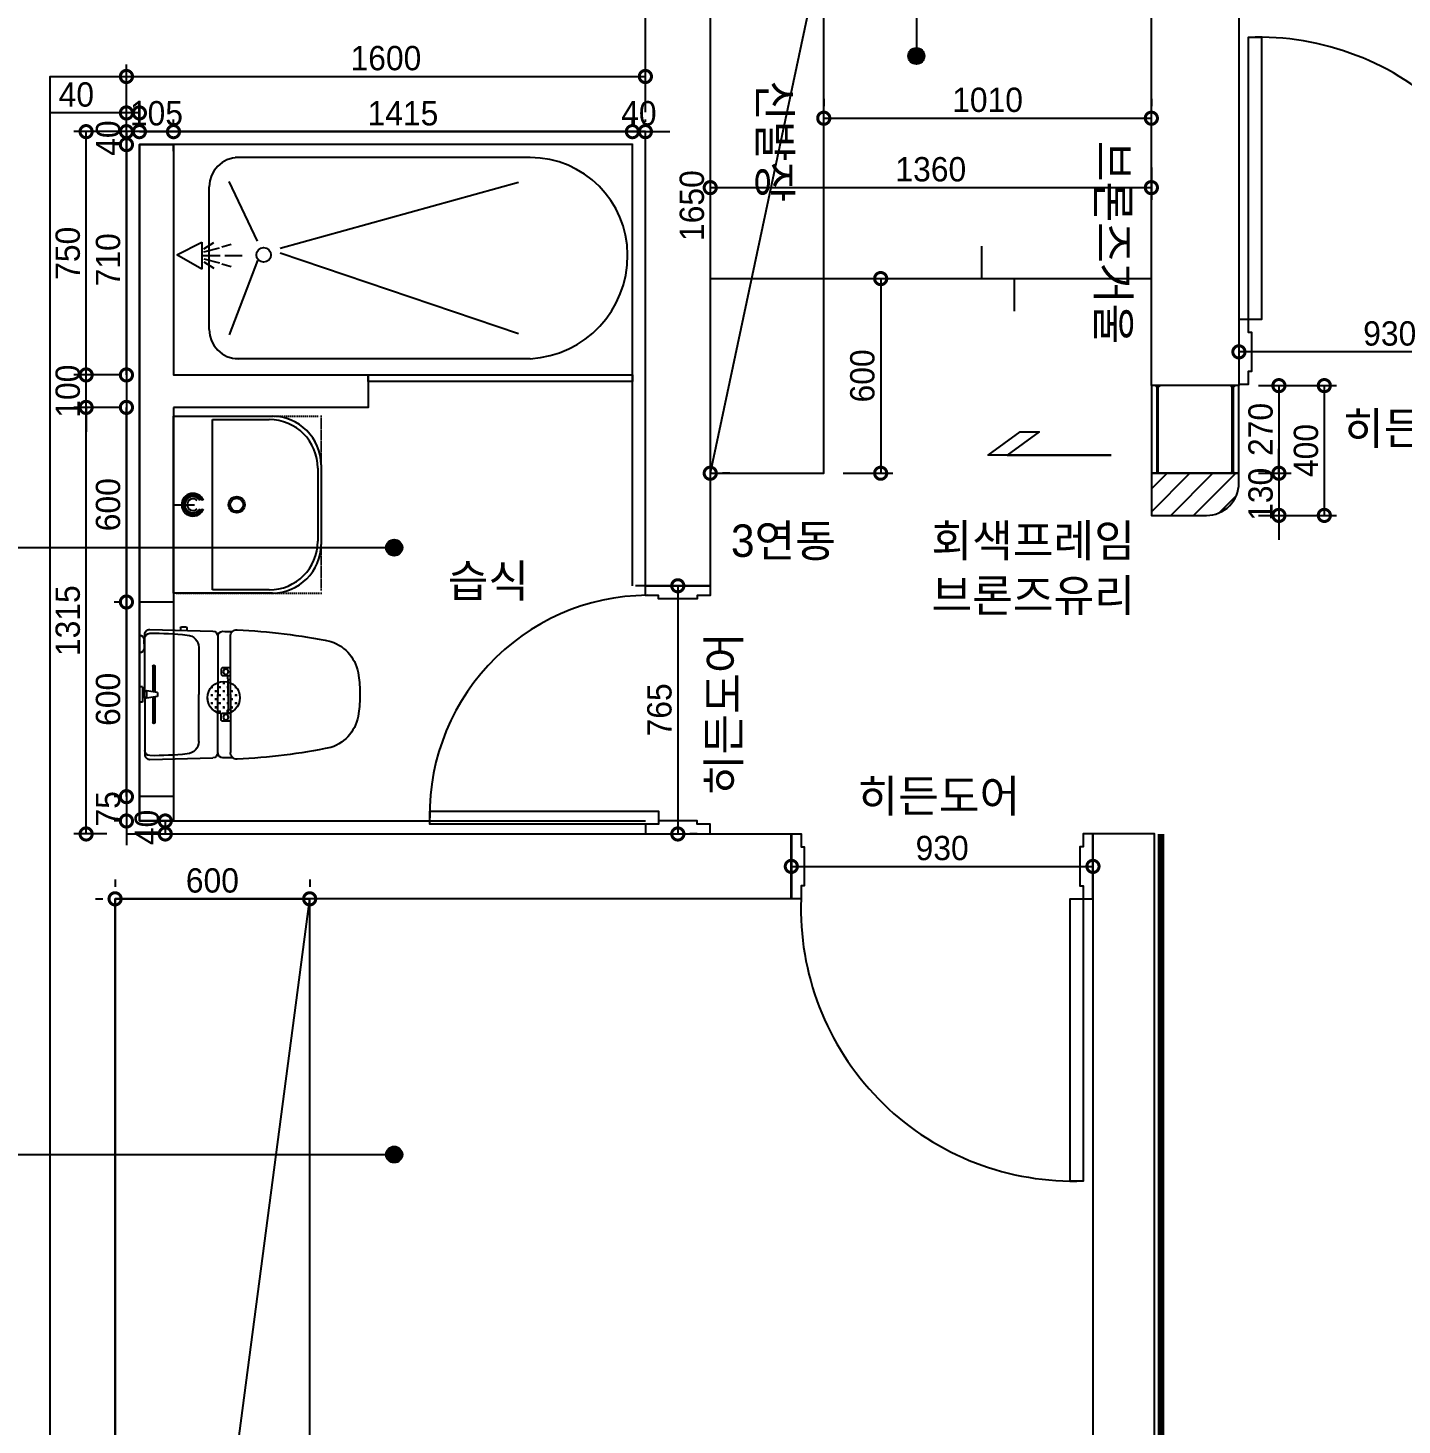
# Model space of a CAD drawing. Header units: millimetres. Extents: x 0 to 460316, y -63250 to 103204.
# Drawn here: x 113917 to 118153, y 59320 to 63627 of the extents above; entities that cross this region are included whole.
import ezdxf

# ---------------------------------------------------------------- set-up
doc = ezdxf.new("R2010")
doc.units = ezdxf.units.MM
doc.header["$LTSCALE"] = 25
for name, pattern in [('DOT', [0.25, 0, -0.25]), ('HID', [2.5, 1.5, -1]), ('HIDDEN', [9.525, 6.35, -3.175])]:
    doc.linetypes.add(name, pattern=pattern)
for name, color, linetype in [('0-ELC TEXT', 7, 'Continuous'), ('03-WAL NEW', 3, 'Continuous'), ('04-WIN', 4, 'Continuous'), ('06-FUR', 6, 'Continuous'), ('07-DIM WAL', 5, 'Continuous'), ('2-con', 2, 'Continuous'), ('3.기호.계단선', 30, 'Continuous'), ('BATH', 4, 'Continuous'), ('CO-BATH', 6, 'Continuous'), ('CO-DO-FR', 7, 'Continuous'), ('CO-DOOR', 8, 'Continuous'), ('fin', 5, 'Continuous'), ('HL', 6, 'HIDDEN'), ('TOILET-1', 6, 'Continuous'), ('설비', 140, 'Continuous')]:
    doc.layers.add(name, color=color, linetype=linetype)
doc.styles.add('스타일1', font='HY울릉도M.TTF')
doc.styles.add('코레일둥고', font='Korail_Round_Gothic_Medium.ttf')
doc.dimstyles.new('30', dxfattribs={"dimscale": 30, "dimtxt": 2.5, "dimasz": 2.5, "dimexe": 1.25, "dimexo": 2, "dimtad": 1, "dimdec": 0, "dimtxsty": '스타일1', "dimblk": 'DOTSMALL', "dimcen": 2.5, "dimclrd": 1, "dimclre": 1, "dimclrt": 7, "dimadec": 0, "dimazin": 0, "dimtfac": 1, "dimtdec": 0, "dimtix": 1, "dimtmove": 0, "dimatfit": 3, "dimldrblk": 'DOTSMALL', "dimfxl": 1.25, "dimarcsym": 0})

# ---------------------------------------------------------------- blocks, each defined once
blk = doc.blocks.new('vudausewh')
at = {"layer": '3.기호.계단선'}
h = blk.add_hatch(dxfattribs=at)
h.set_pattern_fill('CROSS', color=256, scale=50)
h.set_pattern_definition([(0, (-120, 120), (12.5, 12.5), [6.25, -18.75]), (90, (-116.875, 116.875), (-12.5, 12.5), [6.25, -18.75])])
edge = h.paths.add_edge_path()
edge.add_arc((20174, -36299.6), 50, 0, 360)
at = {"layer": '2-con'}
for points in [[(23034, -35337.6), (23034, -32164.3), (22559, -32164.3), (22559, -30754.3), (23324, -30754.3), (23324, -30954.3), (22759, -30954.3), (22759, -31964.3), (23304, -31964.3), (23304, -35337.6), (23034, -35337.6)], [(21924, -36719.6), (21924, -36919.6), (19839, -36919.6), (19839, -41659.6), (20259, -41659.6), (20259, -41859.6), (19639, -41859.6), (19639, -34384.6), (21474, -34384.6), (21474, -33757.6), (22094, -33757.6), (22094, -33957.6), (21674, -33957.6), (21674, -35954.6), (21474, -35954.6), (21474, -34554.6), (19874, -34554.6), (19874, -36719.6), (21924, -36719.6)], [(22854, -36719.6), (22854, -41659.6), (22839, -41659.6), (22839, -41859.6), (22932, -41859.6), (22932, -42044.6), (23852, -42044.6), (23852, -41844.6), (23132, -41844.6), (23132, -40374.6), (23762, -40374.6), (23762, -40174.6), (23044, -40174.6), (23044, -36719.6), (22854, -36719.6)]]:
    blk.add_lwpolyline(points, dxfattribs=at)
at = {"layer": '3.기호.계단선'}
blk.add_circle((20174, -36299.6), 50, dxfattribs=at)
blk = doc.blocks.new('_DotSmall')
at = {"color": 0, "linetype": 'ByBlock', "const_width": 0.5}
blk.add_lwpolyline([(-0.0625, 0, 1), (0.0625, 0, 1)], format="xyb", close=True, dxfattribs=at)
blk = doc.blocks.new('*D241')
at = {"layer": '07-DIM WAL', "color": 1, "lineweight": -2}
for p, q in [((116270.3, 61102.2), (116270.3, 61079.7)), ((117200.3, 61102.2), (117200.3, 61079.7)), ((116270.3, 61042.2), (117200.3, 61042.2))]:
    blk.add_line(p, q, dxfattribs=at)
at = {"layer": 'Defpoints', "color": 0}
for p in [(116270.3, 61042.2), (117200.3, 61042.2), (117200.3, 61042.2)]:
    blk.add_point(p, dxfattribs=at)
at = {"layer": '07-DIM WAL', "color": 1, "lineweight": -2, "xscale": 75, "yscale": 75, "zscale": 75, "rotation": 180}
blk.add_blockref('_DotSmall', (116270.3, 61042.2), dxfattribs=at)
at = {"layer": '07-DIM WAL', "color": 1, "lineweight": -2, "xscale": 75, "yscale": 75, "zscale": 75}
blk.add_blockref('_DotSmall', (117200.3, 61042.2), dxfattribs=at)
at = {"layer": '07-DIM WAL', "color": 7, "insert": (116735.3, 61098.4), "char_height": 75, "attachment_point": 5, "style": '스타일1'}
blk.add_mtext('930', dxfattribs=at)
blk = doc.blocks.new('*D242')
at = {"layer": '07-DIM WAL', "color": 1, "lineweight": -2}
for p, q in [((115920.3, 61907.2), (115920.3, 61142.2)), ((115980.3, 61907.2), (115957.8, 61907.2)), ((115980.3, 61142.2), (115957.8, 61142.2))]:
    blk.add_line(p, q, dxfattribs=at)
at = {"layer": 'Defpoints', "color": 0}
for p in [(115920.3, 61907.2), (115920.3, 61142.2), (115920.3, 61142.2)]:
    blk.add_point(p, dxfattribs=at)
at = {"layer": '07-DIM WAL', "color": 1, "lineweight": -2, "xscale": 75, "yscale": 75, "zscale": 75}
for p, rotation in [((115920.3, 61907.2), 90), ((115920.3, 61142.2), 270)]:
    blk.add_blockref('_DotSmall', p, dxfattribs=dict(at, rotation=rotation))
at = {"layer": '07-DIM WAL', "color": 7, "insert": (115864, 61524.7), "char_height": 75, "attachment_point": 5, "rotation": 90, "style": '스타일1'}
blk.add_mtext('765', dxfattribs=at)
blk = doc.blocks.new('*D243')
at = {"layer": '07-DIM WAL', "color": 1, "lineweight": -2}
for p, q in [((117650.3, 62688.3), (117650.3, 62665.8)), ((118580.3, 62688.3), (118580.3, 62665.8)), ((118580.3, 62628.3), (117650.3, 62628.3))]:
    blk.add_line(p, q, dxfattribs=at)
at = {"layer": 'Defpoints', "color": 0}
for p in [(117650.3, 62628.3), (117650.3, 62628.3), (118580.3, 62628.3)]:
    blk.add_point(p, dxfattribs=at)
at = {"layer": '07-DIM WAL', "color": 1, "lineweight": -2, "xscale": 75, "yscale": 75, "zscale": 75, "rotation": 180}
blk.add_blockref('_DotSmall', (117650.3, 62628.3), dxfattribs=at)
at = {"layer": '07-DIM WAL', "color": 1, "lineweight": -2, "xscale": 75, "yscale": 75, "zscale": 75}
blk.add_blockref('_DotSmall', (118580.3, 62628.3), dxfattribs=at)
at = {"layer": '07-DIM WAL', "color": 7, "insert": (118115.3, 62684.6), "char_height": 75, "attachment_point": 5, "style": '스타일1'}
blk.add_mtext('930', dxfattribs=at)
blk = doc.blocks.new('AC-8')
at = {"layer": 'BATH'}
for p, q in [((-50.8, 54), (-0.1, 142.7)), ((-0.1, 142.7), (45.4, 54)), ((45.4, 54), (-50.8, 54)), ((-1.6, 49.5), (-1.6, -10.8)), ((-24.7, 46.5), (-46.3, 12.2)), ((-13.5, 47.3), (-27.7, -7.9)), ((10.4, 47.3), (24.5, -7.9)), ((21.6, 46.5), (43.2, 12.2)), ((-31.4, -16.2), (-41.1, -49)), ((-1.6, -27.3), (-1.6, -88.5)), ((28.3, -16.2), (38, -49))]:
    blk.add_line(p, q, dxfattribs=at)
blk = doc.blocks.new('A$C4B2D31F0')
at = {"layer": 'fin', "color": 4}
for p, q in [((185, 690.9), (20.4, 690.9)), ((37.2, 692.3), (24.7, 692.3)), ((37.2, 692.3), (49.7, 692.3)), ((200.9, 690.9), (365.5, 690.9)), ((47.7, 523.7), (192.9, 523.7)), ((338.2, 523.7), (192.9, 523.7)), ((12.6, 465.9), (192.9, 465.9)), ((373.3, 465.9), (192.9, 465.9)), ((192.9, 426.6), (13.7, 426.6)), ((192.9, 426.6), (372.2, 426.6))]:
    blk.add_line(p, q, dxfattribs=at)
for points in [[(20.4, 690.9), (7.9, 690.9, 0.421209), (-7.1, 675.5), (-2.4, 480.5, 0.001659)], [(365.5, 690.9), (378, 690.9, -0.421209), (392.9, 675.5), (388.3, 480.5, -0.001659)], [(12.6, 465.9, 0.371724), (-1.8, 451.2, 0.003515), (-1, 420.3, 0.320541)], [(373.3, 465.9, -0.371724), (387.7, 451.2, -0.003515), (386.9, 420.3, -0.320541)]]:
    blk.add_lwpolyline(points, format="xyb", dxfattribs=at)
for centre, radius, start, end in [((20.4, 674.9), 16, 90, 179.3116), ((24.7, 707.3), 15, 180, 270), ((49.7, 707.3), 15, 270, 0), ((365.5, 674.9), 16, 0.6884, 90), ((1004.3, 663.1), 1000, 179.3116, 185.9437), ((-618.4, 663.1), 1000, 354.0563, 0.6884), ((49.4, 563.7), 40, 185.9437, 267.5129), ((336.5, 563.7), 40, 272.4871, 354.0563), ((12.6, 480.9), 15, 181.3651, 270), ((373.3, 480.9), 15, 270, 358.6349), ((13.7, 406.6), 20, 90, 182.3333), ((1838.6, 488.1), 1846.7, 182.5538, 191.5978), ((-1452.7, 488.1), 1846.7, 348.4022, 357.4462), ((372.2, 406.6), 20, 357.6667, 90), ((148.7, 156.2), 125.5, 198.2964, 263.4241), ((237.2, 156.2), 125.5, 276.5759, 341.7036), ((192.9, 433.2), 405.9, 261.6993, 270), ((192.9, 433.2), 405.9, 270, 278.3007)]:
    blk.add_arc(centre, radius, start, end, dxfattribs=at)
at = {"layer": 'HL', "linetype": 'Continuous'}
for p, q in [((168.9, 697.3), (168.9, 707.3)), ((168.9, 697.3), (216.9, 697.3)), ((186, 692.5), (180.6, 697.3)), ((181.6, 685.5), (186, 692.5)), ((186, 692.5), (199.9, 692.5)), ((199.9, 692.5), (205.3, 697.3)), ((204.3, 685.5), (199.9, 692.5)), ((216.9, 697.3), (216.9, 707.3)), ((106.4, 666.3), (184.4, 666.3)), ((106.4, 659.3), (185.5, 659.3)), ((187, 651.2), (181.6, 685.5)), ((181.6, 685.5), (204.3, 685.5)), ((187, 651.2), (198.9, 651.2)), ((198.9, 651.2), (204.3, 685.5)), ((200.4, 659.3), (279.4, 659.3)), ((201.4, 666.3), (279.4, 666.3)), ((-16, 576.9), (-16, 564.8)), ((-12, 580.9), (-4.8, 580.9)), ((-12, 560.8), (-4.3, 560.8)), ((192.9, 433.7), (146.6, 433.7)), ((192.9, 433.7), (239.3, 433.7))]:
    blk.add_line(p, q, dxfattribs=at)
for points in [[(110.4, 426.6), (110.4, 450.8, -0.414214), (114.4, 454.8), (130.9, 454.8, -0.414214), (134.9, 450.8), (134.9, 435.2), (134.9, 426.6)], [(134.9, 435.2), (144.6, 435.2, -0.414214), (146.6, 433.2), (146.6, 426.6)], [(251, 435.2), (241.3, 435.2, 0.414214), (239.3, 433.2), (239.3, 426.6)], [(275.5, 426.6), (275.5, 450.8, 0.414214), (271.5, 454.8), (255, 454.8, 0.414214), (251, 450.8), (251, 435.2), (251, 426.6)]]:
    blk.add_lwpolyline(points, format="xyb", dxfattribs=at)
for centre in [(122.9, 440.9), (262.9, 440.9)]:
    blk.add_circle(centre, 8, dxfattribs=at)
for centre, radius, start, end in [((106.4, 662.8), 3.5, 90, 270), ((279.4, 662.8), 3.5, 270, 90), ((-12, 576.9), 4, 90, 180), ((-12, 564.8), 4, 180, 270)]:
    blk.add_arc(centre, radius, start, end, dxfattribs=at)
blk = doc.blocks.new('*D215')
at = {"layer": '07-DIM WAL', "color": 1, "lineweight": -2}
for p, q in [((116020.3, 63904.2), (116020.3, 62254.2)), ((116080.3, 63904.2), (116057.8, 63904.2)), ((116080.3, 62254.2), (116057.8, 62254.2))]:
    blk.add_line(p, q, dxfattribs=at)
at = {"layer": 'Defpoints', "color": 0}
for p in [(116020.3, 63904.2), (116020.3, 62254.2), (116020.3, 62254.2)]:
    blk.add_point(p, dxfattribs=at)
at = {"layer": '07-DIM WAL', "color": 1, "lineweight": -2, "xscale": 75, "yscale": 75, "zscale": 75}
for p, rotation in [((116020.3, 63904.2), 90), ((116020.3, 62254.2), 270)]:
    blk.add_blockref('_DotSmall', p, dxfattribs=dict(at, rotation=rotation))
at = {"layer": '07-DIM WAL', "color": 7, "insert": (115964, 63079.2), "char_height": 75, "attachment_point": 5, "rotation": 90, "style": '스타일1'}
blk.add_mtext('1650', dxfattribs=at)
blk = doc.blocks.new('*D246')
at = {"layer": '07-DIM WAL', "color": 1, "lineweight": -2}
for p, q in [((114125.3, 60942.2), (114147.8, 60942.2)), ((114185.3, 56382.2), (114185.3, 60942.2)), ((114125.3, 56382.2), (114147.8, 56382.2))]:
    blk.add_line(p, q, dxfattribs=at)
at = {"layer": 'Defpoints', "color": 0}
for p in [(114185.3, 60942.2), (114185.3, 60942.2), (114185.3, 56382.2)]:
    blk.add_point(p, dxfattribs=at)
at = {"layer": '07-DIM WAL', "color": 1, "lineweight": -2, "xscale": 75, "yscale": 75, "zscale": 75}
for p, rotation in [((114185.3, 60942.2), 90), ((114185.3, 56382.2), 270)]:
    blk.add_blockref('_DotSmall', p, dxfattribs=dict(at, rotation=rotation))
at = {"layer": '07-DIM WAL', "color": 7, "insert": (114129, 58662.2), "char_height": 75, "attachment_point": 5, "rotation": 90, "style": '스타일1'}
blk.add_mtext('4560', dxfattribs=at)
blk = doc.blocks.new('*D247')
at = {"layer": '07-DIM WAL', "color": 1, "lineweight": -2}
for p, q in [((114185.3, 61002.2), (114185.3, 60979.7)), ((114785.3, 61002.2), (114785.3, 60979.7)), ((114185.3, 60942.2), (114785.3, 60942.2))]:
    blk.add_line(p, q, dxfattribs=at)
at = {"layer": 'Defpoints', "color": 0}
for p in [(114185.3, 60942.2), (114785.3, 60942.2), (114785.3, 60942.2)]:
    blk.add_point(p, dxfattribs=at)
at = {"layer": '07-DIM WAL', "color": 1, "lineweight": -2, "xscale": 75, "yscale": 75, "zscale": 75, "rotation": 180}
blk.add_blockref('_DotSmall', (114185.3, 60942.2), dxfattribs=at)
at = {"layer": '07-DIM WAL', "color": 1, "lineweight": -2, "xscale": 75, "yscale": 75, "zscale": 75}
blk.add_blockref('_DotSmall', (114785.3, 60942.2), dxfattribs=at)
at = {"layer": '07-DIM WAL', "color": 7, "insert": (114485.3, 60998.4), "char_height": 75, "attachment_point": 5, "style": '스타일1'}
blk.add_mtext('600', dxfattribs=at)
blk = doc.blocks.new('*D270')
at = {"layer": '07-DIM WAL', "color": 1, "lineweight": -2}
for p, q in [((117710.3, 62524.2), (117811.1, 62524.2)), ((117773.6, 62524.2), (117773.6, 62254.2)), ((117710.3, 62254.2), (117811.1, 62254.2))]:
    blk.add_line(p, q, dxfattribs=at)
at = {"layer": 'Defpoints', "color": 0}
for p in [(117650.3, 62524.2), (117650.3, 62254.2), (117773.6, 62254.2)]:
    blk.add_point(p, dxfattribs=at)
at = {"layer": '07-DIM WAL', "color": 1, "lineweight": -2, "xscale": 75, "yscale": 75, "zscale": 75}
for p, rotation in [((117773.6, 62524.2), 90), ((117773.6, 62254.2), 270)]:
    blk.add_blockref('_DotSmall', p, dxfattribs=dict(at, rotation=rotation))
at = {"layer": '07-DIM WAL', "color": 7, "insert": (117717.4, 62389.2), "char_height": 75, "attachment_point": 5, "rotation": 90, "style": '스타일1'}
blk.add_mtext('270', dxfattribs=at)
blk = doc.blocks.new('*D224')
at = {"layer": '07-DIM WAL', "color": 1, "lineweight": -2}
for p, q in [((117773.6, 62254.2), (117773.6, 62329.2)), ((117710.3, 62254.2), (117811.1, 62254.2)), ((117773.6, 62254.2), (117773.6, 62124.2)), ((117710.3, 62124.2), (117811.1, 62124.2)), ((117773.6, 62124.2), (117773.6, 62049.2))]:
    blk.add_line(p, q, dxfattribs=at)
at = {"layer": 'Defpoints', "color": 0}
for p in [(117650.3, 62254.2), (117650.3, 62124.2), (117773.6, 62124.2)]:
    blk.add_point(p, dxfattribs=at)
at = {"layer": '07-DIM WAL', "color": 1, "lineweight": -2, "xscale": 75, "yscale": 75, "zscale": 75}
for p, rotation in [((117773.6, 62254.2), 270), ((117773.6, 62124.2), 90)]:
    blk.add_blockref('_DotSmall', p, dxfattribs=dict(at, rotation=rotation))
at = {"layer": '07-DIM WAL', "color": 7, "insert": (117717.4, 62189.2), "char_height": 75, "attachment_point": 5, "rotation": 90, "style": '스타일1'}
blk.add_mtext('130', dxfattribs=at)
blk = doc.blocks.new('*D225')
at = {"layer": '07-DIM WAL', "color": 1, "lineweight": -2}
for p, q in [((117710.3, 62524.2), (117951.1, 62524.2)), ((117913.6, 62524.2), (117913.6, 62124.2)), ((117710.3, 62124.2), (117951.1, 62124.2))]:
    blk.add_line(p, q, dxfattribs=at)
at = {"layer": 'Defpoints', "color": 0}
for p in [(117650.3, 62524.2), (117650.3, 62124.2), (117913.6, 62124.2)]:
    blk.add_point(p, dxfattribs=at)
at = {"layer": '07-DIM WAL', "color": 1, "lineweight": -2, "xscale": 75, "yscale": 75, "zscale": 75}
for p, rotation in [((117913.6, 62524.2), 90), ((117913.6, 62124.2), 270)]:
    blk.add_blockref('_DotSmall', p, dxfattribs=dict(at, rotation=rotation))
at = {"layer": '07-DIM WAL', "color": 7, "insert": (117857.3, 62324.2), "char_height": 75, "attachment_point": 5, "rotation": 90, "style": '스타일1'}
blk.add_mtext('400', dxfattribs=at)
blk = doc.blocks.new('*D271')
at = {"layer": '07-DIM WAL', "color": 1, "lineweight": -2}
for p, q in [((116430.3, 62854.2), (116583.3, 62854.2)), ((116545.8, 62854.2), (116545.8, 62254.2)), ((116430.3, 62254.2), (116583.3, 62254.2))]:
    blk.add_line(p, q, dxfattribs=at)
at = {"layer": 'Defpoints', "color": 0}
for p in [(116370.3, 62854.2), (116370.3, 62254.2), (116545.8, 62254.2)]:
    blk.add_point(p, dxfattribs=at)
at = {"layer": '07-DIM WAL', "color": 1, "lineweight": -2, "xscale": 75, "yscale": 75, "zscale": 75}
for p, rotation in [((116545.8, 62854.2), 90), ((116545.8, 62254.2), 270)]:
    blk.add_blockref('_DotSmall', p, dxfattribs=dict(at, rotation=rotation))
at = {"layer": '07-DIM WAL', "color": 7, "insert": (116489.6, 62554.2), "char_height": 75, "attachment_point": 5, "rotation": 90, "style": '스타일1'}
blk.add_mtext('600', dxfattribs=at)
blk = doc.blocks.new('*D256')
at = {"layer": '07-DIM WAL', "color": 1, "lineweight": -2}
for p, q in [((115780.3, 63327.2), (115780.3, 63344.7)), ((115820.3, 63337.2), (115820.3, 63344.7)), ((115780.3, 63307.2), (115705.3, 63307.2)), ((115780.3, 63307.2), (115820.3, 63307.2)), ((115820.3, 63307.2), (115895.3, 63307.2))]:
    blk.add_line(p, q, dxfattribs=at)
at = {"layer": 'Defpoints', "color": 0}
for p in [(115820.3, 63307.2), (115820.3, 63277.2), (115780.3, 63267.2)]:
    blk.add_point(p, dxfattribs=at)
at = {"layer": '07-DIM WAL', "color": 1, "lineweight": -2, "xscale": 75, "yscale": 75, "zscale": 75}
blk.add_blockref('_DotSmall', (115780.3, 63307.2), dxfattribs=at)
at = {"layer": '07-DIM WAL', "color": 1, "lineweight": -2, "xscale": 75, "yscale": 75, "zscale": 75, "rotation": 180}
blk.add_blockref('_DotSmall', (115820.3, 63307.2), dxfattribs=at)
at = {"layer": '07-DIM WAL', "color": 7, "insert": (115800.3, 63363.4), "char_height": 75, "attachment_point": 5, "style": '스타일1'}
blk.add_mtext('40', dxfattribs=at)
blk = doc.blocks.new('*D218')
at = {"layer": '07-DIM WAL', "color": 1, "lineweight": -2}
for p, q in [((114220.3, 63367.2), (114220.3, 63514.7)), ((115820.3, 63367.2), (115820.3, 63514.7)), ((114220.3, 63477.2), (115820.3, 63477.2))]:
    blk.add_line(p, q, dxfattribs=at)
at = {"layer": 'Defpoints', "color": 0}
for p in [(115820.3, 63477.2), (114220.3, 63307.2), (115820.3, 63307.2)]:
    blk.add_point(p, dxfattribs=at)
at = {"layer": '07-DIM WAL', "color": 1, "lineweight": -2, "xscale": 75, "yscale": 75, "zscale": 75, "rotation": 180}
blk.add_blockref('_DotSmall', (114220.3, 63477.2), dxfattribs=at)
at = {"layer": '07-DIM WAL', "color": 1, "lineweight": -2, "xscale": 75, "yscale": 75, "zscale": 75}
blk.add_blockref('_DotSmall', (115820.3, 63477.2), dxfattribs=at)
at = {"layer": '07-DIM WAL', "color": 7, "insert": (115020.3, 63533.4), "char_height": 75, "attachment_point": 5, "style": '스타일1'}
blk.add_mtext('1600', dxfattribs=at)
blk = doc.blocks.new('*D257')
at = {"layer": '07-DIM WAL', "color": 1, "lineweight": -2}
for p, q in [((114220.3, 61257.2), (114220.3, 61332.2)), ((114200.3, 61257.2), (114182.8, 61257.2)), ((114220.3, 61257.2), (114220.3, 61182.2)), ((114200.3, 61182.2), (114182.8, 61182.2)), ((114220.3, 61182.2), (114220.3, 61107.2))]:
    blk.add_line(p, q, dxfattribs=at)
at = {"layer": 'Defpoints', "color": 0}
for p in [(114260.3, 61257.2), (114220.3, 61182.2), (114260.3, 61182.2)]:
    blk.add_point(p, dxfattribs=at)
at = {"layer": '07-DIM WAL', "color": 1, "lineweight": -2, "xscale": 75, "yscale": 75, "zscale": 75}
for p, rotation in [((114220.3, 61257.2), 270), ((114220.3, 61182.2), 90)]:
    blk.add_blockref('_DotSmall', p, dxfattribs=dict(at, rotation=rotation))
at = {"layer": '07-DIM WAL', "color": 7, "insert": (114164, 61219.7), "char_height": 75, "attachment_point": 5, "rotation": 90, "style": '스타일1'}
blk.add_mtext('75', dxfattribs=at)
blk = doc.blocks.new('*D258')
at = {"layer": '07-DIM WAL', "color": 1, "lineweight": -2}
for p, q in [((114200.3, 61857.2), (114182.8, 61857.2)), ((114220.3, 61257.2), (114220.3, 61857.2)), ((114200.3, 61257.2), (114182.8, 61257.2))]:
    blk.add_line(p, q, dxfattribs=at)
at = {"layer": 'Defpoints', "color": 0}
for p in [(114220.3, 61857.2), (114260.3, 61857.2), (114260.3, 61257.2)]:
    blk.add_point(p, dxfattribs=at)
at = {"layer": '07-DIM WAL', "color": 1, "lineweight": -2, "xscale": 75, "yscale": 75, "zscale": 75}
for p, rotation in [((114220.3, 61857.2), 90), ((114220.3, 61257.2), 270)]:
    blk.add_blockref('_DotSmall', p, dxfattribs=dict(at, rotation=rotation))
at = {"layer": '07-DIM WAL', "color": 7, "insert": (114164, 61557.2), "char_height": 75, "attachment_point": 5, "rotation": 90, "style": '스타일1'}
blk.add_mtext('600', dxfattribs=at)
blk = doc.blocks.new('*D219')
at = {"layer": '07-DIM WAL', "color": 1, "lineweight": -2}
for p, q in [((114200.3, 62457.2), (114182.8, 62457.2)), ((114220.3, 61857.2), (114220.3, 62457.2)), ((114200.3, 61857.2), (114182.8, 61857.2))]:
    blk.add_line(p, q, dxfattribs=at)
at = {"layer": 'Defpoints', "color": 0}
for p in [(114220.3, 62457.2), (114260.3, 62457.2), (114260.3, 61857.2)]:
    blk.add_point(p, dxfattribs=at)
at = {"layer": '07-DIM WAL', "color": 1, "lineweight": -2, "xscale": 75, "yscale": 75, "zscale": 75}
for p, rotation in [((114220.3, 62457.2), 90), ((114220.3, 61857.2), 270)]:
    blk.add_blockref('_DotSmall', p, dxfattribs=dict(at, rotation=rotation))
at = {"layer": '07-DIM WAL', "color": 7, "insert": (114164, 62157.2), "char_height": 75, "attachment_point": 5, "rotation": 90, "style": '스타일1'}
blk.add_mtext('600', dxfattribs=at)
blk = doc.blocks.new('*D220')
at = {"layer": '07-DIM WAL', "color": 1, "lineweight": -2}
for p, q in [((114096, 62557.2), (114096, 62632.2)), ((114200.3, 62557.2), (114058.5, 62557.2)), ((114096, 62457.2), (114096, 62557.2)), ((114200.3, 62457.2), (114058.5, 62457.2)), ((114096, 62457.2), (114096, 62382.2))]:
    blk.add_line(p, q, dxfattribs=at)
at = {"layer": 'Defpoints', "color": 0}
for p in [(114096, 62557.2), (114260.3, 62557.2), (114260.3, 62457.2)]:
    blk.add_point(p, dxfattribs=at)
at = {"layer": '07-DIM WAL', "color": 1, "lineweight": -2, "xscale": 75, "yscale": 75, "zscale": 75}
for p, rotation in [((114096, 62557.2), 270), ((114096, 62457.2), 90)]:
    blk.add_blockref('_DotSmall', p, dxfattribs=dict(at, rotation=rotation))
at = {"layer": '07-DIM WAL', "color": 7, "insert": (114039.7, 62507.2), "char_height": 75, "attachment_point": 5, "rotation": 90, "style": '스타일1'}
blk.add_mtext('100', dxfattribs=at)
blk = doc.blocks.new('*D259')
at = {"layer": '07-DIM WAL', "color": 1, "lineweight": -2}
for p, q in [((114200.3, 63267.2), (114182.8, 63267.2)), ((114220.3, 62557.2), (114220.3, 63267.2)), ((114200.3, 62557.2), (114182.8, 62557.2))]:
    blk.add_line(p, q, dxfattribs=at)
at = {"layer": 'Defpoints', "color": 0}
for p in [(114220.3, 63267.2), (114260.3, 63267.2), (114260.3, 62557.2)]:
    blk.add_point(p, dxfattribs=at)
at = {"layer": '07-DIM WAL', "color": 1, "lineweight": -2, "xscale": 75, "yscale": 75, "zscale": 75}
for p, rotation in [((114220.3, 63267.2), 90), ((114220.3, 62557.2), 270)]:
    blk.add_blockref('_DotSmall', p, dxfattribs=dict(at, rotation=rotation))
at = {"layer": '07-DIM WAL', "color": 7, "insert": (114164, 62912.2), "char_height": 75, "attachment_point": 5, "rotation": 90, "style": '스타일1'}
blk.add_mtext('710', dxfattribs=at)
blk = doc.blocks.new('*D260')
at = {"layer": '07-DIM WAL', "color": 1, "lineweight": -2}
for p, q in [((114220.3, 63307.2), (114220.3, 63382.2)), ((114200.3, 63307.2), (114182.8, 63307.2)), ((114220.3, 63267.2), (114220.3, 63307.2)), ((114200.3, 63267.2), (114182.8, 63267.2)), ((114220.3, 63267.2), (114220.3, 63192.2))]:
    blk.add_line(p, q, dxfattribs=at)
at = {"layer": 'Defpoints', "color": 0}
for p in [(114220.3, 63307.2), (114260.3, 63307.2), (114260.3, 63267.2)]:
    blk.add_point(p, dxfattribs=at)
at = {"layer": '07-DIM WAL', "color": 1, "lineweight": -2, "xscale": 75, "yscale": 75, "zscale": 75}
for p, rotation in [((114220.3, 63307.2), 270), ((114220.3, 63267.2), 90)]:
    blk.add_blockref('_DotSmall', p, dxfattribs=dict(at, rotation=rotation))
at = {"layer": '07-DIM WAL', "color": 7, "insert": (114164, 63287.2), "char_height": 75, "attachment_point": 5, "rotation": 90, "style": '스타일1'}
blk.add_mtext('40', dxfattribs=at)
blk = doc.blocks.new('*D261')
at = {"layer": '07-DIM WAL', "color": 1, "lineweight": -2}
for p, q in [((114320.3, 61182.2), (114377.5, 61182.2)), ((114340, 61182.2), (114340, 61142.2)), ((114320.3, 61142.2), (114377.5, 61142.2))]:
    blk.add_line(p, q, dxfattribs=at)
at = {"layer": 'Defpoints', "color": 0}
for p in [(114260.3, 61182.2), (114260.3, 61142.2), (114340, 61142.2)]:
    blk.add_point(p, dxfattribs=at)
at = {"layer": '07-DIM WAL', "color": 1, "lineweight": -2, "xscale": 75, "yscale": 75, "zscale": 75}
for p, rotation in [((114340, 61182.2), 90), ((114340, 61142.2), 270)]:
    blk.add_blockref('_DotSmall', p, dxfattribs=dict(at, rotation=rotation))
at = {"layer": '07-DIM WAL', "color": 7, "insert": (114283.7, 61162.2), "char_height": 75, "attachment_point": 5, "rotation": 90, "style": '스타일1'}
blk.add_mtext('40', dxfattribs=at)
blk = doc.blocks.new('*D262')
at = {"layer": '07-DIM WAL', "color": 1, "lineweight": -2}
for p, q in [((114160.3, 62457.2), (114058.5, 62457.2)), ((114096, 61142.2), (114096, 62457.2)), ((114160.3, 61142.2), (114058.5, 61142.2))]:
    blk.add_line(p, q, dxfattribs=at)
at = {"layer": 'Defpoints', "color": 0}
for p in [(114096, 62457.2), (114220.3, 62457.2), (114220.3, 61142.2)]:
    blk.add_point(p, dxfattribs=at)
at = {"layer": '07-DIM WAL', "color": 1, "lineweight": -2, "xscale": 75, "yscale": 75, "zscale": 75}
for p, rotation in [((114096, 62457.2), 90), ((114096, 61142.2), 270)]:
    blk.add_blockref('_DotSmall', p, dxfattribs=dict(at, rotation=rotation))
at = {"layer": '07-DIM WAL', "color": 7, "insert": (114039.7, 61799.7), "char_height": 75, "attachment_point": 5, "rotation": 90, "style": '스타일1'}
blk.add_mtext('1315', dxfattribs=at)
blk = doc.blocks.new('*D221')
at = {"layer": '07-DIM WAL', "color": 1, "lineweight": -2}
for p, q in [((114200.3, 63307.2), (114058.5, 63307.2)), ((114096, 62557.2), (114096, 63307.2)), ((114200.3, 62557.2), (114058.5, 62557.2))]:
    blk.add_line(p, q, dxfattribs=at)
at = {"layer": 'Defpoints', "color": 0}
for p in [(114096, 63307.2), (114260.3, 63307.2), (114260.3, 62557.2)]:
    blk.add_point(p, dxfattribs=at)
at = {"layer": '07-DIM WAL', "color": 1, "lineweight": -2, "xscale": 75, "yscale": 75, "zscale": 75}
for p, rotation in [((114096, 63307.2), 90), ((114096, 62557.2), 270)]:
    blk.add_blockref('_DotSmall', p, dxfattribs=dict(at, rotation=rotation))
at = {"layer": '07-DIM WAL', "color": 7, "insert": (114039.7, 62932.2), "char_height": 75, "attachment_point": 5, "rotation": 90, "style": '스타일1'}
blk.add_mtext('750', dxfattribs=at)
blk = doc.blocks.new('*D222')
at = {"layer": '07-DIM WAL', "color": 1, "lineweight": -2}
for p, q in [((114220.3, 63327.2), (114220.3, 63402.4)), ((114260.3, 63327.2), (114260.3, 63402.4)), ((114220.3, 63364.9), (113986.4, 63364.9)), ((114260.3, 63364.9), (114220.3, 63364.9))]:
    blk.add_line(p, q, dxfattribs=at)
at = {"layer": 'Defpoints', "color": 0}
for p in [(114220.3, 63364.9), (114220.3, 63267.2), (114260.3, 63267.2)]:
    blk.add_point(p, dxfattribs=at)
at = {"layer": '07-DIM WAL', "color": 1, "lineweight": -2, "xscale": 75, "yscale": 75, "zscale": 75, "rotation": 180}
blk.add_blockref('_DotSmall', (114220.3, 63364.9), dxfattribs=at)
at = {"layer": '07-DIM WAL', "color": 1, "lineweight": -2, "xscale": 75, "yscale": 75, "zscale": 75}
blk.add_blockref('_DotSmall', (114260.3, 63364.9), dxfattribs=at)
at = {"layer": '07-DIM WAL', "color": 7, "insert": (114065.8, 63421.2), "char_height": 75, "attachment_point": 5, "style": '스타일1'}
blk.add_mtext('40', dxfattribs=at)
blk = doc.blocks.new('*D263')
at = {"layer": '07-DIM WAL', "color": 1, "lineweight": -2}
for p, q in [((114260.3, 63327.2), (114260.3, 63344.7)), ((114365.3, 63327.2), (114365.3, 63344.7)), ((114260.3, 63307.2), (114185.3, 63307.2)), ((114260.3, 63307.2), (114365.3, 63307.2)), ((114365.3, 63307.2), (114440.3, 63307.2))]:
    blk.add_line(p, q, dxfattribs=at)
at = {"layer": 'Defpoints', "color": 0}
for p in [(114365.3, 63307.2), (114260.3, 63267.2), (114365.3, 63267.2)]:
    blk.add_point(p, dxfattribs=at)
at = {"layer": '07-DIM WAL', "color": 1, "lineweight": -2, "xscale": 75, "yscale": 75, "zscale": 75}
blk.add_blockref('_DotSmall', (114260.3, 63307.2), dxfattribs=at)
at = {"layer": '07-DIM WAL', "color": 1, "lineweight": -2, "xscale": 75, "yscale": 75, "zscale": 75, "rotation": 180}
blk.add_blockref('_DotSmall', (114365.3, 63307.2), dxfattribs=at)
at = {"layer": '07-DIM WAL', "color": 7, "insert": (114312.8, 63363.4), "char_height": 75, "attachment_point": 5, "style": '스타일1'}
blk.add_mtext('105', dxfattribs=at)
blk = doc.blocks.new('*D223')
at = {"layer": '07-DIM WAL', "color": 1, "lineweight": -2}
for p, q in [((114365.3, 63307.2), (115780.3, 63307.2)), ((114365.3, 63247.2), (114365.3, 63269.7)), ((115780.3, 63247.2), (115780.3, 63269.7))]:
    blk.add_line(p, q, dxfattribs=at)
at = {"layer": 'Defpoints', "color": 0}
for p in [(114365.3, 63307.2), (115780.3, 63307.2), (115780.3, 63307.2)]:
    blk.add_point(p, dxfattribs=at)
at = {"layer": '07-DIM WAL', "color": 1, "lineweight": -2, "xscale": 75, "yscale": 75, "zscale": 75, "rotation": 180}
blk.add_blockref('_DotSmall', (114365.3, 63307.2), dxfattribs=at)
at = {"layer": '07-DIM WAL', "color": 1, "lineweight": -2, "xscale": 75, "yscale": 75, "zscale": 75}
blk.add_blockref('_DotSmall', (115780.3, 63307.2), dxfattribs=at)
at = {"layer": '07-DIM WAL', "color": 7, "insert": (115072.8, 63363.4), "char_height": 75, "attachment_point": 5, "style": '스타일1'}
blk.add_mtext('1415', dxfattribs=at)
blk = doc.blocks.new('*D268')
at = {"layer": '07-DIM WAL', "color": 1, "lineweight": -2}
for p, q in [((116370.3, 63408.6), (116370.3, 63386.1)), ((117380.3, 63408.6), (117380.3, 63386.1)), ((116370.3, 63348.6), (117380.3, 63348.6))]:
    blk.add_line(p, q, dxfattribs=at)
at = {"layer": 'Defpoints', "color": 0}
for p in [(116370.3, 63348.6), (117380.3, 63348.6), (117380.3, 63348.6)]:
    blk.add_point(p, dxfattribs=at)
at = {"layer": '07-DIM WAL', "color": 1, "lineweight": -2, "xscale": 75, "yscale": 75, "zscale": 75, "rotation": 180}
blk.add_blockref('_DotSmall', (116370.3, 63348.6), dxfattribs=at)
at = {"layer": '07-DIM WAL', "color": 1, "lineweight": -2, "xscale": 75, "yscale": 75, "zscale": 75}
blk.add_blockref('_DotSmall', (117380.3, 63348.6), dxfattribs=at)
at = {"layer": '07-DIM WAL', "color": 7, "insert": (116875.3, 63404.8), "char_height": 75, "attachment_point": 5, "style": '스타일1'}
blk.add_mtext('1010', dxfattribs=at)
blk = doc.blocks.new('*D269')
at = {"layer": '07-DIM WAL', "color": 1, "lineweight": -2}
for p, q in [((116020.3, 63196.9), (116020.3, 63097.1)), ((117380.3, 63196.9), (117380.3, 63097.1)), ((116020.3, 63134.6), (117380.3, 63134.6))]:
    blk.add_line(p, q, dxfattribs=at)
at = {"layer": 'Defpoints', "color": 0}
for p in [(116020.3, 63256.9), (117380.3, 63256.9), (117380.3, 63134.6)]:
    blk.add_point(p, dxfattribs=at)
at = {"layer": '07-DIM WAL', "color": 1, "lineweight": -2, "xscale": 75, "yscale": 75, "zscale": 75, "rotation": 180}
blk.add_blockref('_DotSmall', (116020.3, 63134.6), dxfattribs=at)
at = {"layer": '07-DIM WAL', "color": 1, "lineweight": -2, "xscale": 75, "yscale": 75, "zscale": 75}
blk.add_blockref('_DotSmall', (117380.3, 63134.6), dxfattribs=at)
at = {"layer": '07-DIM WAL', "color": 7, "insert": (116700.3, 63190.8), "char_height": 75, "attachment_point": 5, "style": '스타일1'}
blk.add_mtext('1360', dxfattribs=at)

msp = doc.modelspace()

# ---------------------------------------------------------------- hatches: boundary and pattern name
at = {"layer": '0-ELC TEXT'}
h = msp.add_hatch(color=256, dxfattribs=at)
h.dxf.hatch_style = 1
edge = h.paths.add_edge_path()
edge.add_arc((116655.85, 63540.46), 25, 0, 360)
h = msp.add_hatch(color=256, dxfattribs=at)
h.dxf.hatch_style = 1
edge = h.paths.add_edge_path()
edge.add_arc((115046.06, 62024.85), 25, 0, 360)
h = msp.add_hatch(color=256, dxfattribs=at)
h.dxf.hatch_style = 1
edge = h.paths.add_edge_path()
edge.add_arc((115046.06, 60153.92), 25, 0, 360)
at = {"layer": '03-WAL NEW'}
h = msp.add_hatch(dxfattribs=at)
h.set_pattern_fill('_USER', color=256, scale=50, angle=45, pattern_type=0)
h.set_pattern_definition([(45, (94346.296, 97861.75), (-35.35534, 35.35534), [])])
edge = h.paths.add_edge_path()
edge.add_line((117650.28, 62254.19), (117380.28, 62254.19))
edge.add_line((117380.28, 62254.19), (117380.28, 62124.19))
edge.add_line((117380.28, 62124.19), (117550.28, 62124.19))
edge.add_arc((117550.28, 62224.19), 100, 270, 360)
edge.add_line((117650.28, 62224.19), (117650.28, 62254.19))

# ---------------------------------------------------------------- linework, layer by layer
for p, q in [((116020.28, 62854.19), (117380.28, 62854.19)), ((114365.28, 62157.19), (114430.28, 62157.19))]:
    msp.add_line(p, q)
msp.add_lwpolyline([(116856.98, 62954.19), (116856.98, 62854.19), (116956.98, 62854.19), (116956.98, 62754.19)])
at = {"color": 0, "linetype": 'Continuous'}
for points in [[(117393.75, 62524.19), (117395.13, 62521.44), (117396.12, 62520.92), (117397.54, 62520.37)], [(117405.33, 62524.19), (117403.95, 62521.44), (117402.96, 62520.92), (117401.54, 62520.37)], [(117625.23, 62524.19), (117626.61, 62521.44), (117627.6, 62520.92), (117629.02, 62520.37)], [(117636.81, 62524.19), (117635.43, 62521.44), (117634.44, 62520.92), (117633.02, 62520.37)], [(117625.23, 62254.19), (117626.61, 62256.94), (117627.6, 62257.46), (117629.02, 62258.01)], [(117636.81, 62254.19), (117635.43, 62256.94), (117634.44, 62257.46), (117633.02, 62258.01)]]:
    msp.add_lwpolyline(points, dxfattribs=at)
at = {"layer": '0-ELC TEXT'}
for p, q in [((113661.89, 62024.85), (115046.06, 62024.85)), ((113661.89, 60153.92), (115046.06, 60153.92))]:
    msp.add_line(p, q, dxfattribs=at)
msp.add_lwpolyline([(115928.2, 65090.29), (116655.85, 65090.29), (116655.85, 63540.46)], dxfattribs=at)
for centre in [(116655.85, 63540.46), (115046.06, 62024.85), (115046.06, 60153.92)]:
    msp.add_circle(centre, 25, dxfattribs=at)
at = {"layer": '03-WAL NEW'}
for p, q in [((114365.28, 61857.19), (114260.28, 61857.19)), ((114365.28, 61257.19), (114260.28, 61257.19))]:
    msp.add_line(p, q, dxfattribs=at)
for points in [[(114260.28, 61182.19), (114260.28, 63267.19), (114365.28, 63267.19), (114365.28, 62557.19)], [(114365.28, 62557.19), (114965.28, 62557.19), (114965.28, 62457.19), (114365.28, 62457.19)], [(114965.28, 62557.19), (115780.28, 62557.19), (115780.28, 62537.19), (114965.28, 62537.19), (114965.28, 62557.19)], [(114365.28, 62457.19), (114365.28, 61182.19), (114260.28, 61182.19)]]:
    msp.add_lwpolyline(points, dxfattribs=at)
msp.add_lwpolyline([(117650.28, 62254.19), (117380.28, 62254.19), (117380.28, 62124.19), (117550.28, 62124.19, 0.4142136), (117650.28, 62224.19)], format="xyb", close=True, dxfattribs=at)
at = {"layer": '04-WIN'}
msp.add_lwpolyline([(117650.28, 62524.19), (117380.28, 62524.19), (117380.28, 62254.19), (117650.28, 62254.19)], close=True, dxfattribs=at)
for points in [[(117397.54, 62524.19), (117397.54, 62254.19), (117401.54, 62254.19), (117401.54, 62524.19), (117397.54, 62524.19), (117401.54, 62524.19)], [(117633.02, 62524.19), (117633.02, 62254.19), (117629.02, 62254.19), (117629.02, 62524.19), (117633.02, 62524.19), (117629.02, 62524.19)]]:
    msp.add_lwpolyline(points, dxfattribs=at)
at = {"layer": '06-FUR'}
for points in [[(116370.28, 63904.19), (116020.28, 63904.19), (116020.28, 62254.19), (116370.28, 62254.19), (116370.28, 63904.19), (116020.28, 62254.19)], [(114185.28, 56382.19), (114785.28, 56382.19), (114785.28, 60942.19), (114185.28, 60942.19), (114185.28, 56382.19), (114785.28, 60942.19)]]:
    msp.add_lwpolyline(points, dxfattribs=at)
at = {"layer": '3.기호.계단선', "color": 140, "linetype": 'HID', "const_width": 20}
msp.add_lwpolyline([(117410.28, 61142.19), (117410.28, 57687.19)], dxfattribs=at)
at = {"layer": 'BATH'}
msp.add_line((115820.28, 61907.19), (115790.28, 61907.19), dxfattribs=at)
msp.add_lwpolyline([(115780.28, 61907.19), (115780.28, 63267.19), (114260.28, 63267.19), (114260.28, 61182.19), (115820.28, 61182.19)], dxfattribs=at)
at = {"layer": 'CO-BATH'}
for p, q in [((115465.28, 63227.19), (114555.28, 63227.19)), ((114475.28, 62697.19), (114475.28, 63137.19)), ((115765.28, 62927.19), (115765.28, 62927.19)), ((115465.28, 62607.19), (114555.28, 62607.19)), ((114365.28, 62429.69), (114670.28, 62429.69)), ((114365.28, 61884.69), (114365.28, 62429.69)), ((114820.28, 62279.69), (114820.28, 62034.69)), ((114670.28, 61884.69), (114365.28, 61884.69))]:
    msp.add_line(p, q, dxfattribs=at)
at = {"layer": 'CO-BATH', "color": 251}
for p, q in [((114624.04, 62969.4), (114536.77, 63153.27)), ((115428.76, 63150.39), (114694.41, 62947.2)), ((115428.76, 62683.99), (114694.41, 62932.18)), ((114624.04, 62909.98), (114536.77, 62681.11))]:
    msp.add_line(p, q, dxfattribs=at)
at = {"layer": 'CO-BATH', "color": 8}
for p, q in [((114485.28, 62419.69), (114660.28, 62419.69)), ((114485.28, 61894.69), (114485.28, 62419.69)), ((114810.28, 62269.69), (114810.28, 62044.69)), ((114660.28, 61894.69), (114485.28, 61894.69))]:
    msp.add_line(p, q, dxfattribs=at)
at = {"layer": 'CO-BATH'}
msp.add_lwpolyline([(115780.28, 63267.19), (114365.28, 63267.19), (114365.28, 62557.19), (115780.28, 62557.19)], close=True, dxfattribs=at)
at = {"layer": 'CO-BATH', "color": 8, "linetype": 'DOT'}
msp.add_lwpolyline([(114820.28, 62429.69), (114820.28, 61884.69), (114365.28, 61884.69), (114365.28, 62429.69)], close=True, dxfattribs=at)
at = {"layer": 'CO-BATH', "color": 251}
for centre, radius in [((114643.36, 62927.19), 22.5), ((114560.28, 62157.19), 20)]:
    msp.add_circle(centre, radius, dxfattribs=at)
at = {"layer": 'CO-BATH', "color": 8}
msp.add_circle((114560.28, 62157.19), 25, dxfattribs=at)
at = {"layer": 'CO-BATH'}
for centre, radius, start, end in [((114565.28, 63137.19), 90, 90, 180), ((115465.28, 62927.19), 300, 0, 90), ((115447.65, 62924.34), 317.64, 273.18124, 0.51398), ((114565.28, 62697.19), 90, 180, 270), ((114670.28, 62279.69), 150, 0, 90), ((114670.28, 62034.69), 150, 270, 0)]:
    msp.add_arc(centre, radius, start, end, dxfattribs=at)
at = {"layer": 'CO-BATH', "color": 8}
for centre, radius, start, end in [((114660.28, 62269.69), 150, 0, 90), ((114425.28, 62157.19), 35, 20.92486, 339.07519), ((114660.28, 62044.69), 150, 270, 0)]:
    msp.add_arc(centre, radius, start, end, dxfattribs=at)
at = {"layer": 'CO-BATH', "color": 251}
for radius, start, end in [(30, 24.62434, 335.37571), (25, 30.00002, 330.00002), (18, 43.98299, 316.01706)]:
    msp.add_arc((114425.28, 62157.19), radius, start, end, dxfattribs=at)
at = {"layer": 'CO-DO-FR'}
for points in [[(117650.28, 62728.34), (117650.28, 62528.34), (117680.28, 62528.34), (117680.28, 62568.34), (117690.28, 62568.34), (117690.28, 62688.34), (117680.28, 62688.34), (117680.28, 62728.34), (117650.28, 62728.34)], [(115820.28, 61907.19), (116020.28, 61907.19), (116020.28, 61877.19), (115980.28, 61877.19), (115980.28, 61867.19), (115860.28, 61867.19), (115860.28, 61877.19), (115820.28, 61877.19), (115820.28, 61907.19)], [(115820.28, 61142.19), (116020.28, 61142.19), (116020.28, 61172.19), (115980.28, 61172.19), (115980.28, 61182.19), (115860.28, 61182.19), (115860.28, 61172.19), (115820.28, 61172.19), (115820.28, 61142.19)], [(116270.28, 60942.19), (116270.28, 61142.19), (116300.28, 61142.19), (116300.28, 61102.19), (116310.28, 61102.19), (116310.28, 60982.19), (116300.28, 60982.19), (116300.28, 60942.19), (116270.28, 60942.19)], [(117200.28, 60942.19), (117200.28, 61142.19), (117170.28, 61142.19), (117170.28, 61102.19), (117160.28, 61102.19), (117160.28, 60982.19), (117170.28, 60982.19), (117170.28, 60942.19), (117200.28, 60942.19)]]:
    msp.add_lwpolyline(points, close=True, dxfattribs=at)
at = {"layer": 'CO-DOOR'}
for points in [[(117720.28, 63598.34), (117720.28, 62728.34), (117680.28, 62728.34), (117680.28, 63598.34)], [(115155.28, 61212.19), (115860.28, 61212.19), (115860.28, 61172.19), (115155.28, 61172.19)], [(117130.28, 60072.19), (117130.28, 60942.19), (117170.28, 60942.19), (117170.28, 60072.19)]]:
    msp.add_lwpolyline(points, close=True, dxfattribs=at)
at = {"layer": 'CO-DOOR', "color": 1}
msp.add_lwpolyline([(117256.61, 62309.82), (116877.43, 62309.82), (116976.04, 62382.11), (117034.38, 62382.11), (116935.76, 62309.82), (117256.61, 62309.82)], close=True, dxfattribs=at)
at = {"layer": 'CO-DOOR'}
for centre, radius, start, end in [((117710.28, 62757.88), 840.52, 357.98591, 90.68169), ((115830.85, 61202.19), 675.64, 87.50326, 180.84805), ((117140.28, 60912.65), 840.52, 177.98591, 270.68169)]:
    msp.add_arc(centre, radius, start, end, dxfattribs=at)

# ---------------------------------------------------------------- block references
msp.add_blockref('vudausewh', (94346.3, 97861.75))
at = {"xscale": -1, "rotation": 90}
msp.add_blockref('A$C4B2D31F0', (114967.57, 61765.14), dxfattribs=at)
at = {"layer": 'TOILET-1', "linetype": 'Continuous', "xscale": 0.873786407766195, "yscale": 0.873786407766195, "zscale": 0.873786407766195, "rotation": 90.00000000000001}
msp.add_blockref('AC-8', (114500, 62927.26), dxfattribs=at)

# ---------------------------------------------------------------- texts
at = {"layer": '0-ELC TEXT', "style": '코레일둥고'}
msp.add_text('신발장', height=100, rotation=270, dxfattribs=at).set_placement((116169.43, 63466.14))
for s, p in [('3연동', (116084.06, 61996.32)), ('습식', (115210.59, 61872.45))]:
    msp.add_text(s, height=100, dxfattribs=at).set_placement(p)
at = {"layer": '설비', "color": 140, "style": '코레일둥고'}
for s, rotation, p in [('브론즈거울', 270, (117212.96, 63279.26)), ('히든도어', 90, (116111.35, 61261.41))]:
    msp.add_text(s, height=100, rotation=rotation, dxfattribs=at).set_placement(p)
for s, p in [('히든도어', (117971.18, 62342.76)), ('회색프레임', (116702.09, 61996.76)), ('브론즈유리', (116702.09, 61827.49)), ('히든도어', (116474.09, 61209.37))]:
    msp.add_text(s, height=100, dxfattribs=at).set_placement(p)

# ---------------------------------------------------------------- dimensions: what is measured, and where the dimension line sits
at = {"layer": '07-DIM WAL'}
for base, p1, p2, angle, picture, middle in [((116020.28, 62254.19), (116020.28, 63904.19), (116020.28, 62254.19), 90, '*D215', (115964.03, 63079.19)), ((114220.28, 63307.19), (114260.28, 63267.19), (114260.28, 63307.19), 90, '*D260', (114164.03, 63287.19)), ((114095.97, 63307.19), (114260.28, 62557.19), (114260.28, 63307.19), 90, '*D221', (114039.72, 62932.19)), ((114220.28, 63267.19), (114260.28, 62557.19), (114260.28, 63267.19), 90, '*D259', (114164.03, 62912.19)), ((116545.82, 62254.19), (116370.28, 62854.19), (116370.28, 62254.19), 90, '*D271', (116489.57, 62554.19)), ((114095.97, 62557.19), (114260.28, 62457.19), (114260.28, 62557.19), 90, '*D220', (114039.72, 62507.19)), ((117773.63, 62254.19), (117650.28, 62524.19), (117650.28, 62254.19), 90, '*D270', (117717.38, 62389.19)), ((117913.59, 62124.19), (117650.28, 62524.19), (117650.28, 62124.19), 90, '*D225', (117857.34, 62324.19)), ((114095.97, 62457.19), (114220.28, 61142.19), (114220.28, 62457.19), 90, '*D262', (114039.72, 61799.69)), ((114220.28, 62457.19), (114260.28, 61857.19), (114260.28, 62457.19), 90, '*D219', (114164.03, 62157.19)), ((117773.63, 62124.19), (117650.28, 62254.19), (117650.28, 62124.19), 90, '*D224', (117717.38, 62189.19)), ((115920.28, 61142.19), (115920.28, 61907.19), (115920.28, 61142.19), 90, '*D242', (115864.03, 61524.69)), ((114220.28, 61857.19), (114260.28, 61257.19), (114260.28, 61857.19), 90, '*D258', (114164.03, 61557.19)), ((114220.28, 61182.19), (114260.28, 61257.19), (114260.28, 61182.19), 90, '*D257', (114164.03, 61219.69)), ((117200.28, 61042.19), (116270.28, 61042.19), (117200.28, 61042.19), 180, '*D241', (116735.28, 61098.44)), ((114185.28, 60942.19), (114185.28, 56382.19), (114185.28, 60942.19), 90, '*D246', (114129.03, 58662.19))]:
    dim = msp.add_linear_dim(base=base, p1=p1, p2=p2, angle=angle, dimstyle='30', dxfattribs=at)
    dim.commit()
    dim.dimension.update_dxf_attribs({"geometry": picture, "text_midpoint": middle})
for base, p1, p2, picture, middle in [((115820.28, 63477.19), (114220.28, 63307.19), (115820.28, 63307.19), '*D218', (115020.28, 63533.44)), ((117380.28, 63348.55), (116370.28, 63348.55), (117380.28, 63348.55), '*D268', (116875.28, 63404.8)), ((114365.28, 63307.19), (114260.28, 63267.19), (114365.28, 63267.19), '*D263', (114312.78, 63363.44)), ((115780.28, 63307.19), (114365.28, 63307.19), (115780.28, 63307.19), '*D223', (115072.78, 63363.44)), ((115820.28, 63307.19), (115780.28, 63267.19), (115820.28, 63277.19), '*D256', (115800.28, 63363.44)), ((117650.28, 62628.34), (118580.28, 62628.34), (117650.28, 62628.34), '*D243', (118115.28, 62684.59)), ((114785.28, 60942.19), (114185.28, 60942.19), (114785.28, 60942.19), '*D247', (114485.28, 60998.44))]:
    dim = msp.add_linear_dim(base=base, p1=p1, p2=p2, dimstyle='30', dxfattribs=at)
    dim.commit()
    dim.dimension.update_dxf_attribs({"geometry": picture, "text_midpoint": middle})
dim = msp.add_linear_dim(base=(114220.28, 63364.94), p1=(114260.28, 63267.19), p2=(114220.28, 63267.19), dimstyle='30', dxfattribs=at)
dim.commit()
dim.dimension.update_dxf_attribs({"geometry": '*D222', "text_midpoint": (114065.82, 63364.94), "dimtype": 160})
dim = msp.add_aligned_dim(p1=(116020.28, 63256.87), p2=(117380.28, 63256.87), distance=-122.32, dimstyle='30', dxfattribs=at)
dim.commit()
dim.dimension.update_dxf_attribs({"geometry": '*D269', "text_midpoint": (116700.28, 63190.8)})
dim = msp.add_linear_dim(base=(114339.98, 61142.19), p1=(114260.28, 61182.19), p2=(114260.28, 61142.19), angle=90, dimstyle='30', dxfattribs=at)
dim.commit()
dim.dimension.update_dxf_attribs({"geometry": '*D261', "text_midpoint": (114339.98, 61162.19), "dimtype": 160})

doc.saveas('drawing.dxf')
